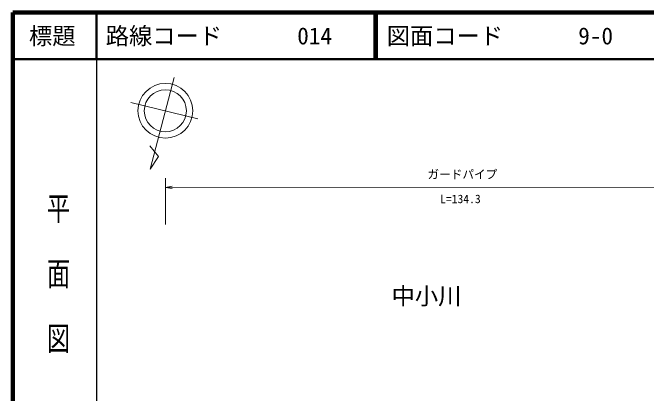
# Model space of a CAD drawing. Units: millimetres, scale not verified. Extents: x 40000 to 680000, y 20000 to 380000.
# Drawn here: x 40000 to 176154, y 298118 to 380000 of the extents above; entities that cross this region are included whole.
import ezdxf
from ezdxf.enums import TextEntityAlignment as Align

# ---------------------------------------------------------------- set-up
doc = ezdxf.new("R2010")
doc.units = ezdxf.units.MM
doc.header["$LTSCALE"] = 1000
for name, color, linetype, lineweight in [('M-BGD', 7, 'Continuous', 13), ('M-STR-HTXT', 7, 'Continuous', 13), ('M-STR-STR3', 7, 'Continuous', 13), ('M-TTL', 2, 'Continuous', 140), ('M-TTL-BAND', 7, 'Continuous', 25), ('M-TTL-LINE', 7, 'Continuous', 50), ('M-TTL-TXT', 7, 'Continuous', 13)]:
    doc.layers.add(name, color=color, linetype=linetype, lineweight=lineweight)
doc.styles.add('@ＭＳ ゴシック', font='')
doc.styles.add('ＭＳ ゴシック', font='')
doc.styles.get('@ＭＳ ゴシック').set_extended_font_data('@MS Gothic')
doc.styles.get('ＭＳ ゴシック').set_extended_font_data('MS Gothic')

# ---------------------------------------------------------------- blocks, each defined once
blk = doc.blocks.new('open_arrow')
at = {"color": 0, "linetype": 'Continuous', "lineweight": -2}
blk.add_lwpolyline([(7.5, 1.25), (0, 0), (7.5, -1.25)], dxfattribs=at)

msp = doc.modelspace()

# ---------------------------------------------------------------- linework, layer by layer
at = {"layer": 'M-BGD', "color": 3}
for p, q in [((74726, 366056), (69523, 346328)), ((79772, 357140), (65358, 360685)), ((71343, 349072), (69489, 351380)), ((69523, 346328), (71343, 349072))]:
    msp.add_line(p, q, dxfattribs=at)
for radius in [5885, 4520]:
    msp.add_circle((72810, 358893), radius, dxfattribs=at)
at = {"layer": 'M-STR-STR3'}
for p, q in [((72849, 334426), (72846, 344426)), ((72847, 342426), (206070, 342464))]:
    msp.add_line(p, q, dxfattribs=at)
at = {"layer": 'M-TTL'}
for p, q in [((40000, 380000), (40000, 20000)), ((680000, 380000), (40000, 380000))]:
    msp.add_line(p, q, dxfattribs=at)
at = {"layer": 'M-TTL-BAND'}
msp.add_line((58000, 370000), (58000, 20000), dxfattribs=at)
at = {"layer": 'M-TTL-LINE'}
for p, q in [((58000, 380000), (58000, 370000)), ((117750, 380000), (117750, 370000)), ((118250, 380000), (118250, 370000)), ((40000, 370000), (680000, 370000))]:
    msp.add_line(p, q, dxfattribs=at)

# ---------------------------------------------------------------- block references
at = {"layer": 'M-STR-STR3', "xscale": 193, "yscale": 193}
msp.add_blockref('open_arrow', (72847, 342426), dxfattribs=at)

# ---------------------------------------------------------------- texts
at = {"layer": 'M-STR-HTXT', "style": 'ＭＳ ゴシック'}
msp.add_text('中小川', height=3666, dxfattribs=at).set_placement((121417, 319064), align=Align.MIDDLE_LEFT)
at = {"layer": 'M-STR-STR3', "style": 'ＭＳ ゴシック'}
for s, p in [('ガードパイプ', (129125, 343743)), ('L=134.3', (131843, 338473))]:
    msp.add_text(s, height=1833, dxfattribs=at).set_placement(p, align=Align.BOTTOM_LEFT)
at = {"layer": 'M-TTL-BAND', "style": '@ＭＳ ゴシック', "width": 1.4}
msp.add_text('平  面  図', height=3666, rotation=270, dxfattribs=at).set_placement((49777, 306475), align=Align.MIDDLE_RIGHT)
at = {"layer": 'M-TTL-TXT', "style": 'ＭＳ ゴシック'}
msp.add_text('標題', height=3666, dxfattribs=at).set_placement((48500, 375000), align=Align.MIDDLE_CENTER)
for s, p in [('路線コード', (60000, 375000)), ('014', (101142, 375000)), ('図面コード', (120380, 375000)), ('9-0', (161521, 375000))]:
    msp.add_text(s, height=3666, dxfattribs=at).set_placement(p, align=Align.MIDDLE_LEFT)

doc.saveas('drawing.dxf')
